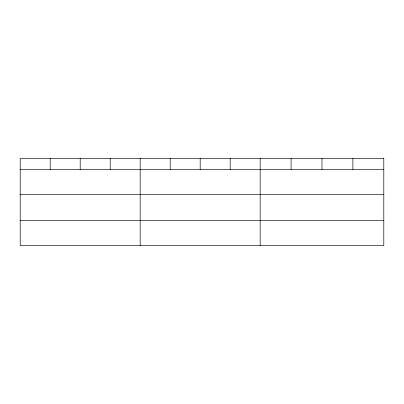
<?xml version="1.0" encoding="UTF-8"?>
<svg xmlns="http://www.w3.org/2000/svg" width="404" height="404" viewBox="0 0 404 404"><rect width="100%" height="100%" fill="white"/><g stroke="black" fill="none" stroke-linecap="round" stroke-linejoin="round"><path stroke-width="0.61" d="M20.2 169.468L383.8 169.468M20.2 194.561L383.8 194.561M20.2 220.417L383.8 220.417M352.894 158.489L352.894 169.468M321.988 158.489L321.988 169.468M291.082 158.489L291.082 169.468M260.176 158.489L260.176 245.511M230.179 158.489L230.179 169.468M200.182 158.489L200.182 169.468M170.185 158.489L170.185 169.468M140.188 158.489L140.188 245.511M110.191 158.489L110.191 169.468M80.194 158.489L80.194 169.468M50.197 158.489L50.197 169.468M383.8 158.489L20.2 158.489L20.2 245.511L383.8 245.511L383.8 158.489"/></g></svg>
